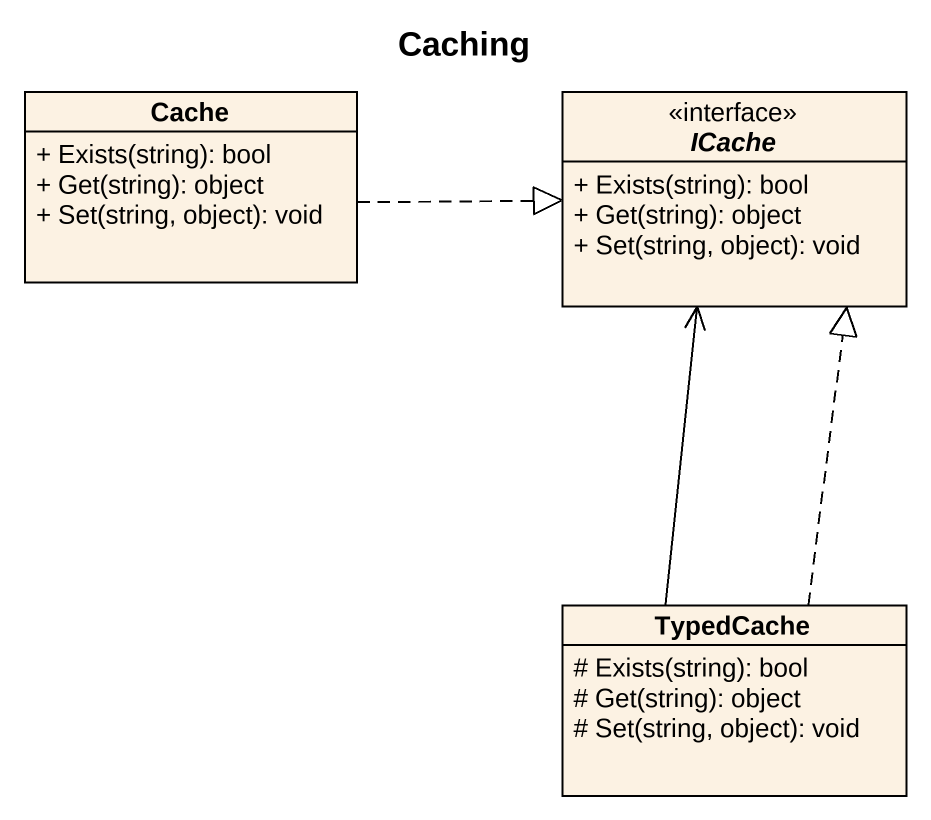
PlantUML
@startuml
title Caching
hide circle
hide empty members
skinparam classAttributeIconSize 0
class Cache {
  + Exists(string): bool
  + Get(string): object
  + Set(string, object): void
}
interface ICache {
  + Exists(string): bool
  + Get(string): object
  + Set(string, object): void
}
class TypedCache {
  # Exists(string): bool
  # Get(string): object
  # Set(string, object): void
}
Cache .right.|> ICache
TypedCache -up-> ICache
TypedCache .up.|> ICache
@enduml
